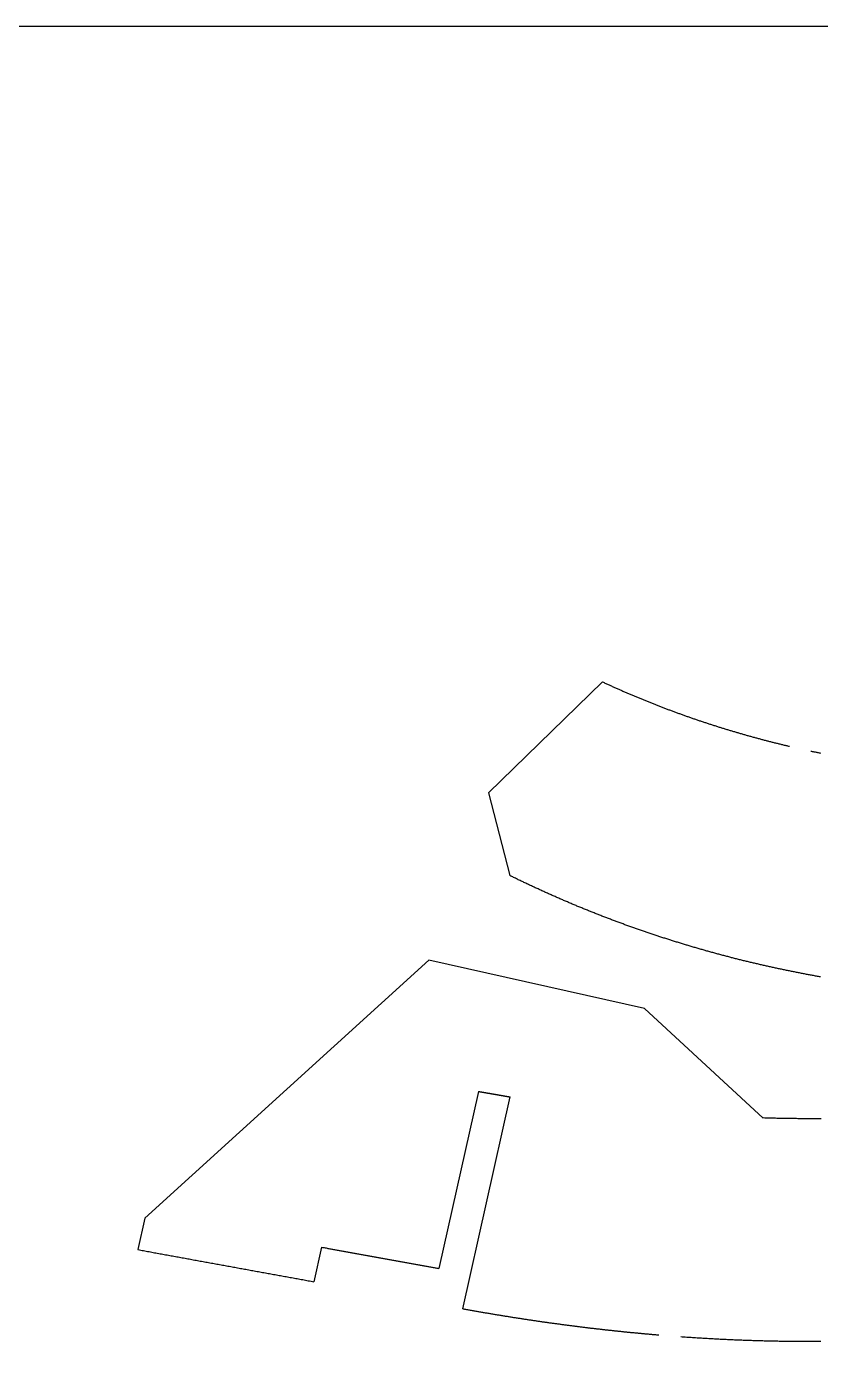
# Model space of a CAD drawing. Extents: x -234 to 666, y 203 to 303.
# Drawn here: x -168.8 to -132.7, y 243 to 303.5 of the extents above; entities that cross this region are included whole.
import ezdxf

# ---------------------------------------------------------------- set-up
doc = ezdxf.new("R2010")
doc.units = 0
doc.layers.get('0').update_dxf_attribs({"linetype": 'CONTINUOUS'})
doc.layers.add('90X10', color=1, linetype='CONTINUOUS')

msp = doc.modelspace()

# ---------------------------------------------------------------- linework, layer by layer
for p, q in [((-147.82819, 268.65077), (-142.6386, 273.69382)), ((-147.82819, 268.65077), (-146.85179, 264.88692)), ((-150.53971, 261.03476), (-163.44422, 249.30602)), ((-140.73542, 258.83866), (-150.53971, 261.03476)), ((-135.33013, 253.8638), (-140.73542, 258.83866)), ((-148.28466, 255.07286), (-150.08775, 247.02313)), ((-148.99419, 245.19133), (-146.83679, 254.82289)), ((-163.44422, 249.30602), (-163.76422, 247.87744)), ((-155.41762, 247.99077), (-155.76914, 246.42146))]:
    msp.add_line(p, q)
for points in [[(-142.639, 273.694, 0), (-142.602, 273.677, 0), (-142.565, 273.66, 0), (-142.529, 273.643, 0), (-142.492, 273.626, 0), (-142.456, 273.609, 0), (-142.419, 273.592, 0), (-142.382, 273.576, 0), (-142.346, 273.559, 0), (-142.309, 273.542, 0), (-142.272, 273.526, 0), (-142.236, 273.509, 0), (-142.199, 273.492, 0), (-142.162, 273.476, 0), (-142.125, 273.459, 0), (-142.089, 273.443, 0), (-142.052, 273.426, 0), (-142.015, 273.41, 0), (-141.978, 273.393, 0), (-141.941, 273.377, 0), (-141.904, 273.361, 0), (-141.868, 273.345, 0), (-141.831, 273.328, 0), (-141.794, 273.312, 0), (-141.757, 273.296, 0), (-141.72, 273.28, 0), (-141.683, 273.264, 0), (-141.646, 273.248, 0), (-141.609, 273.232, 0), (-141.572, 273.216, 0), (-141.535, 273.2, 0), (-141.498, 273.184, 0), (-141.461, 273.168, 0), (-141.424, 273.152, 0), (-141.387, 273.136, 0), (-141.35, 273.12, 0), (-141.313, 273.104, 0), (-141.276, 273.089, 0), (-141.239, 273.073, 0), (-141.202, 273.057, 0), (-141.164, 273.042, 0), (-141.127, 273.026, 0), (-141.09, 273.011, 0), (-141.053, 272.995, 0), (-141.016, 272.98, 0), (-140.978, 272.964, 0), (-140.941, 272.949, 0), (-140.904, 272.933, 0), (-140.867, 272.918, 0), (-140.829, 272.903, 0), (-140.792, 272.888, 0), (-140.755, 272.872, 0), (-140.718, 272.857, 0), (-140.68, 272.842, 0), (-140.643, 272.827, 0), (-140.606, 272.812, 0), (-140.568, 272.797, 0), (-140.531, 272.782, 0), (-140.493, 272.767, 0), (-140.456, 272.752, 0), (-140.419, 272.737, 0), (-140.381, 272.722, 0), (-140.344, 272.707, 0), (-140.306, 272.692, 0), (-140.269, 272.677, 0), (-140.231, 272.663, 0), (-140.194, 272.648, 0), (-140.156, 272.633, 0), (-140.119, 272.619, 0), (-140.081, 272.604, 0), (-140.044, 272.589, 0), (-140.006, 272.575, 0), (-139.968, 272.56, 0), (-139.931, 272.546, 0), (-139.893, 272.531, 0), (-139.856, 272.517, 0), (-139.818, 272.503, 0), (-139.78, 272.488, 0), (-139.743, 272.474, 0), (-139.705, 272.46, 0), (-139.667, 272.446, 0), (-139.629, 272.431, 0), (-139.592, 272.417, 0), (-139.554, 272.403, 0), (-139.516, 272.389, 0), (-139.478, 272.375, 0), (-139.441, 272.361, 0), (-139.403, 272.347, 0), (-139.365, 272.333, 0), (-139.327, 272.319, 0), (-139.289, 272.305, 0), (-139.252, 272.291, 0), (-139.214, 272.278, 0), (-139.176, 272.264, 0), (-139.138, 272.25, 0), (-139.1, 272.236, 0), (-139.062, 272.223, 0), (-139.024, 272.209, 0), (-138.986, 272.195, 0), (-138.948, 272.182, 0), (-138.91, 272.168, 0), (-138.872, 272.155, 0), (-138.834, 272.141, 0), (-138.796, 272.128, 0), (-138.758, 272.115, 0), (-138.72, 272.101, 0), (-138.682, 272.088, 0), (-138.644, 272.075, 0), (-138.606, 272.061, 0), (-138.568, 272.048, 0), (-138.53, 272.035, 0), (-138.492, 272.022, 0), (-138.454, 272.009, 0), (-138.416, 271.996, 0), (-138.377, 271.983, 0), (-138.339, 271.97, 0), (-138.301, 271.957, 0), (-138.263, 271.944, 0), (-138.225, 271.931, 0), (-138.186, 271.918, 0), (-138.148, 271.905, 0), (-138.11, 271.892, 0), (-138.072, 271.879, 0), (-138.033, 271.867, 0), (-137.995, 271.854, 0), (-137.957, 271.841, 0), (-137.918, 271.829, 0), (-137.88, 271.816, 0), (-137.842, 271.804, 0), (-137.803, 271.791, 0), (-137.765, 271.779, 0), (-137.727, 271.766, 0), (-137.688, 271.754, 0), (-137.65, 271.741, 0), (-137.612, 271.729, 0), (-137.573, 271.717, 0), (-137.535, 271.704, 0), (-137.496, 271.692, 0), (-137.458, 271.68, 0), (-137.419, 271.668, 0), (-137.381, 271.655, 0), (-137.342, 271.643, 0), (-137.304, 271.631, 0), (-137.265, 271.619, 0), (-137.227, 271.607, 0), (-137.188, 271.595, 0), (-137.15, 271.583, 0), (-137.111, 271.571, 0), (-137.072, 271.56, 0), (-137.034, 271.548, 0), (-136.995, 271.536, 0), (-136.957, 271.524, 0), (-136.918, 271.512, 0), (-136.879, 271.501, 0), (-136.841, 271.489, 0), (-136.802, 271.477, 0), (-136.763, 271.466, 0), (-136.725, 271.454, 0), (-136.686, 271.443, 0), (-136.647, 271.431, 0), (-136.608, 271.42, 0), (-136.57, 271.408, 0), (-136.531, 271.397, 0), (-136.492, 271.386, 0), (-136.453, 271.374, 0), (-136.415, 271.363, 0), (-136.376, 271.352, 0), (-136.337, 271.341, 0), (-136.298, 271.329, 0), (-136.259, 271.318, 0), (-136.22, 271.307, 0), (-136.182, 271.296, 0), (-136.143, 271.285, 0), (-136.104, 271.274, 0), (-136.065, 271.263, 0), (-136.026, 271.252, 0), (-135.987, 271.241, 0), (-135.948, 271.23, 0), (-135.909, 271.22, 0), (-135.87, 271.209, 0), (-135.831, 271.198, 0), (-135.792, 271.187, 0), (-135.753, 271.177, 0), (-135.714, 271.166, 0), (-135.675, 271.155, 0), (-135.636, 271.145, 0), (-135.597, 271.134, 0), (-135.558, 271.124, 0), (-135.519, 271.113, 0), (-135.48, 271.103, 0), (-135.441, 271.092, 0), (-135.402, 271.082, 0), (-135.363, 271.071, 0), (-135.323, 271.061, 0), (-135.284, 271.051, 0), (-135.245, 271.041, 0), (-135.206, 271.03, 0), (-135.167, 271.02, 0), (-135.128, 271.01, 0), (-135.088, 271, 0), (-135.049, 270.99, 0), (-135.01, 270.98, 0), (-134.971, 270.97, 0), (-134.931, 270.96, 0), (-134.892, 270.95, 0), (-134.853, 270.94, 0), (-134.814, 270.93, 0), (-134.774, 270.92, 0), (-134.735, 270.911, 0), (-134.696, 270.901, 0), (-134.656, 270.891, 0), (-134.617, 270.881, 0), (-134.578, 270.872, 0), (-134.538, 270.862, 0), (-134.499, 270.852, 0), (-134.46, 270.843, 0), (-134.42, 270.833, 0), (-134.381, 270.824, 0), (-134.341, 270.814, 0), (-134.302, 270.805, 0), (-134.263, 270.796, 0), (-134.223, 270.786, 0), (-134.184, 270.777, 0), (-134.144, 270.768, 0)], [(-133.168, 270.55, 0), (-133.135, 270.543, 0), (-133.101, 270.535, 0), (-133.067, 270.528, 0), (-133.033, 270.521, 0), (-132.999, 270.514, 0), (-132.966, 270.507, 0), (-132.932, 270.5, 0), (-132.898, 270.493, 0), (-132.864, 270.486, 0), (-132.83, 270.479, 0), (-132.796, 270.472, 0), (-132.762, 270.466, 0), (-132.729, 270.459, 0)], [(-132.735, 260.279, 0), (-132.78, 260.287, 0), (-132.826, 260.295, 0), (-132.871, 260.303, 0), (-132.917, 260.312, 0), (-132.963, 260.32, 0), (-133.008, 260.328, 0), (-133.054, 260.337, 0), (-133.099, 260.345, 0), (-133.145, 260.353, 0), (-133.191, 260.362, 0), (-133.236, 260.37, 0), (-133.282, 260.379, 0), (-133.327, 260.388, 0), (-133.373, 260.396, 0), (-133.418, 260.405, 0), (-133.464, 260.414, 0), (-133.509, 260.422, 0), (-133.555, 260.431, 0), (-133.6, 260.44, 0), (-133.646, 260.449, 0), (-133.691, 260.458, 0), (-133.737, 260.467, 0), (-133.782, 260.476, 0), (-133.828, 260.485, 0), (-133.873, 260.494, 0), (-133.919, 260.503, 0), (-133.964, 260.512, 0), (-134.01, 260.521, 0), (-134.055, 260.53, 0), (-134.101, 260.539, 0), (-134.146, 260.549, 0), (-134.191, 260.558, 0), (-134.237, 260.567, 0), (-134.282, 260.577, 0), (-134.328, 260.586, 0), (-134.373, 260.596, 0), (-134.419, 260.605, 0), (-134.464, 260.615, 0), (-134.509, 260.624, 0), (-134.555, 260.634, 0), (-134.6, 260.644, 0), (-134.645, 260.653, 0), (-134.691, 260.663, 0), (-134.736, 260.673, 0), (-134.781, 260.683, 0), (-134.827, 260.693, 0), (-134.872, 260.703, 0), (-134.917, 260.713, 0), (-134.963, 260.723, 0), (-135.008, 260.733, 0), (-135.053, 260.743, 0), (-135.099, 260.753, 0), (-135.144, 260.763, 0), (-135.189, 260.773, 0), (-135.234, 260.783, 0), (-135.28, 260.794, 0), (-135.325, 260.804, 0), (-135.37, 260.814, 0), (-135.415, 260.825, 0), (-135.461, 260.835, 0), (-135.506, 260.846, 0), (-135.551, 260.856, 0), (-135.596, 260.867, 0), (-135.641, 260.877, 0), (-135.687, 260.888, 0), (-135.732, 260.898, 0), (-135.777, 260.909, 0), (-135.822, 260.92, 0), (-135.867, 260.931, 0), (-135.912, 260.941, 0), (-135.958, 260.952, 0), (-136.003, 260.963, 0), (-136.048, 260.974, 0), (-136.093, 260.985, 0), (-136.138, 260.996, 0), (-136.183, 261.007, 0), (-136.228, 261.018, 0), (-136.273, 261.029, 0), (-136.318, 261.041, 0), (-136.363, 261.052, 0), (-136.409, 261.063, 0), (-136.454, 261.074, 0), (-136.499, 261.086, 0), (-136.544, 261.097, 0), (-136.589, 261.108, 0), (-136.634, 261.12, 0), (-136.679, 261.131, 0), (-136.724, 261.143, 0), (-136.769, 261.154, 0), (-136.814, 261.166, 0), (-136.859, 261.178, 0), (-136.904, 261.189, 0), (-136.949, 261.201, 0), (-136.994, 261.213, 0), (-137.039, 261.225, 0), (-137.083, 261.236, 0), (-137.128, 261.248, 0), (-137.173, 261.26, 0), (-137.218, 261.272, 0), (-137.263, 261.284, 0), (-137.308, 261.296, 0), (-137.353, 261.308, 0), (-137.398, 261.32, 0), (-137.443, 261.333, 0), (-137.488, 261.345, 0), (-137.532, 261.357, 0), (-137.577, 261.369, 0), (-137.622, 261.382, 0), (-137.667, 261.394, 0), (-137.712, 261.406, 0), (-137.757, 261.419, 0), (-137.801, 261.431, 0), (-137.846, 261.444, 0), (-137.891, 261.456, 0), (-137.936, 261.469, 0), (-137.98, 261.482, 0), (-138.025, 261.494, 0), (-138.07, 261.507, 0), (-138.115, 261.52, 0), (-138.159, 261.532, 0), (-138.204, 261.545, 0), (-138.249, 261.558, 0), (-138.294, 261.571, 0), (-138.338, 261.584, 0), (-138.383, 261.597, 0), (-138.428, 261.61, 0), (-138.472, 261.623, 0), (-138.517, 261.636, 0), (-138.562, 261.649, 0), (-138.606, 261.663, 0), (-138.651, 261.676, 0), (-138.695, 261.689, 0), (-138.74, 261.702, 0), (-138.785, 261.716, 0), (-138.829, 261.729, 0), (-138.874, 261.743, 0), (-138.918, 261.756, 0), (-138.963, 261.77, 0), (-139.008, 261.783, 0), (-139.052, 261.797, 0), (-139.097, 261.81, 0), (-139.141, 261.824, 0), (-139.186, 261.838, 0), (-139.23, 261.852, 0), (-139.275, 261.865, 0), (-139.319, 261.879, 0), (-139.364, 261.893, 0), (-139.408, 261.907, 0), (-139.453, 261.921, 0), (-139.497, 261.935, 0), (-139.541, 261.949, 0), (-139.586, 261.963, 0), (-139.63, 261.977, 0), (-139.675, 261.991, 0), (-139.719, 262.006, 0), (-139.764, 262.02, 0), (-139.808, 262.034, 0), (-139.852, 262.048, 0), (-139.897, 262.063, 0), (-139.941, 262.077, 0), (-139.985, 262.092, 0), (-140.03, 262.106, 0), (-140.074, 262.121, 0), (-140.118, 262.135, 0), (-140.163, 262.15, 0), (-140.207, 262.164, 0), (-140.251, 262.179, 0), (-140.296, 262.194, 0), (-140.34, 262.209, 0), (-140.384, 262.223, 0), (-140.428, 262.238, 0), (-140.472, 262.253, 0), (-140.517, 262.268, 0), (-140.561, 262.283, 0), (-140.605, 262.298, 0), (-140.649, 262.313, 0), (-140.694, 262.328, 0), (-140.738, 262.343, 0), (-140.782, 262.358, 0), (-140.826, 262.374, 0), (-140.87, 262.389, 0), (-140.914, 262.404, 0), (-140.958, 262.419, 0), (-141.003, 262.435, 0), (-141.047, 262.45, 0), (-141.091, 262.466, 0), (-141.135, 262.481, 0), (-141.179, 262.497, 0), (-141.223, 262.512, 0), (-141.267, 262.528, 0), (-141.311, 262.544, 0), (-141.355, 262.559, 0), (-141.399, 262.575, 0), (-141.443, 262.591, 0), (-141.487, 262.607, 0), (-141.531, 262.622, 0), (-141.575, 262.638, 0), (-141.619, 262.654, 0), (-141.663, 262.67, 0), (-141.707, 262.686, 0), (-141.751, 262.702, 0), (-141.795, 262.718, 0), (-141.839, 262.735, 0), (-141.882, 262.751, 0), (-141.926, 262.767, 0), (-141.97, 262.783, 0), (-142.014, 262.8, 0), (-142.058, 262.816, 0), (-142.102, 262.832, 0), (-142.146, 262.849, 0), (-142.189, 262.865, 0), (-142.233, 262.882, 0), (-142.277, 262.898, 0), (-142.321, 262.915, 0), (-142.365, 262.931, 0), (-142.408, 262.948, 0), (-142.452, 262.965, 0), (-142.496, 262.982, 0), (-142.54, 262.998, 0), (-142.583, 263.015, 0), (-142.627, 263.032, 0), (-142.671, 263.049, 0), (-142.714, 263.066, 0), (-142.758, 263.083, 0), (-142.802, 263.1, 0), (-142.845, 263.117, 0), (-142.889, 263.134, 0), (-142.933, 263.151, 0), (-142.976, 263.169, 0), (-143.02, 263.186, 0), (-143.063, 263.203, 0), (-143.107, 263.221, 0), (-143.151, 263.238, 0), (-143.194, 263.255, 0), (-143.238, 263.273, 0), (-143.281, 263.29, 0), (-143.325, 263.308, 0), (-143.368, 263.325, 0), (-143.412, 263.343, 0), (-143.455, 263.361, 0), (-143.499, 263.378, 0), (-143.542, 263.396, 0), (-143.586, 263.414, 0), (-143.629, 263.432, 0), (-143.673, 263.45, 0), (-143.716, 263.468, 0), (-143.759, 263.485, 0), (-143.803, 263.503, 0), (-143.846, 263.521, 0), (-143.89, 263.54, 0), (-143.933, 263.558, 0), (-143.976, 263.576, 0), (-144.02, 263.594, 0), (-144.063, 263.612, 0), (-144.106, 263.631, 0), (-144.15, 263.649, 0), (-144.193, 263.667, 0), (-144.236, 263.686, 0), (-144.279, 263.704, 0), (-144.323, 263.723, 0), (-144.366, 263.741, 0), (-144.409, 263.76, 0), (-144.452, 263.778, 0), (-144.495, 263.797, 0), (-144.539, 263.816, 0), (-144.582, 263.834, 0), (-144.625, 263.853, 0), (-144.668, 263.872, 0), (-144.711, 263.891, 0), (-144.754, 263.91, 0), (-144.798, 263.929, 0), (-144.841, 263.948, 0), (-144.884, 263.967, 0), (-144.927, 263.986, 0), (-144.97, 264.005, 0), (-145.013, 264.024, 0), (-145.056, 264.043, 0), (-145.099, 264.062, 0), (-145.142, 264.082, 0), (-145.185, 264.101, 0), (-145.228, 264.12, 0), (-145.271, 264.14, 0), (-145.314, 264.159, 0), (-145.357, 264.179, 0), (-145.4, 264.198, 0), (-145.443, 264.218, 0), (-145.486, 264.237, 0), (-145.528, 264.257, 0), (-145.571, 264.277, 0), (-145.614, 264.296, 0), (-145.657, 264.316, 0), (-145.7, 264.336, 0), (-145.743, 264.356, 0), (-145.786, 264.376, 0), (-145.828, 264.396, 0), (-145.871, 264.416, 0), (-145.914, 264.436, 0), (-145.957, 264.456, 0), (-146, 264.476, 0), (-146.042, 264.496, 0), (-146.085, 264.516, 0), (-146.128, 264.537, 0), (-146.17, 264.557, 0), (-146.213, 264.577, 0), (-146.256, 264.597, 0), (-146.298, 264.618, 0), (-146.341, 264.638, 0), (-146.384, 264.659, 0), (-146.426, 264.679, 0), (-146.469, 264.7, 0), (-146.512, 264.721, 0), (-146.554, 264.741, 0), (-146.597, 264.762, 0), (-146.639, 264.783, 0), (-146.682, 264.803, 0), (-146.724, 264.824, 0), (-146.767, 264.845, 0), (-146.809, 264.866, 0), (-146.852, 264.887, 0)], [(-148.285, 255.073, 0), (-148.273, 255.071, 0), (-148.262, 255.069, 0), (-148.25, 255.067, 0), (-148.239, 255.065, 0), (-148.228, 255.063, 0), (-148.216, 255.061, 0), (-148.205, 255.059, 0), (-148.193, 255.057, 0), (-148.182, 255.055, 0), (-148.171, 255.053, 0), (-148.159, 255.051, 0), (-148.148, 255.049, 0), (-148.136, 255.047, 0), (-148.125, 255.045, 0), (-148.114, 255.043, 0), (-148.102, 255.041, 0), (-148.091, 255.039, 0), (-148.079, 255.037, 0), (-148.068, 255.035, 0), (-148.057, 255.033, 0), (-148.045, 255.032, 0), (-148.034, 255.03, 0), (-148.022, 255.028, 0), (-148.011, 255.026, 0), (-148, 255.024, 0), (-147.988, 255.022, 0), (-147.977, 255.02, 0), (-147.965, 255.018, 0), (-147.954, 255.016, 0), (-147.943, 255.014, 0), (-147.931, 255.012, 0), (-147.92, 255.01, 0), (-147.908, 255.008, 0), (-147.897, 255.006, 0), (-147.886, 255.004, 0), (-147.874, 255.002, 0), (-147.863, 255, 0), (-147.851, 254.998, 0), (-147.84, 254.996, 0), (-147.829, 254.994, 0), (-147.817, 254.992, 0), (-147.806, 254.99, 0), (-147.794, 254.988, 0), (-147.783, 254.986, 0), (-147.772, 254.984, 0), (-147.76, 254.982, 0), (-147.749, 254.98, 0), (-147.737, 254.978, 0), (-147.726, 254.976, 0), (-147.715, 254.974, 0), (-147.703, 254.972, 0), (-147.692, 254.97, 0), (-147.68, 254.969, 0), (-147.669, 254.967, 0), (-147.658, 254.965, 0), (-147.646, 254.963, 0), (-147.635, 254.961, 0), (-147.623, 254.959, 0), (-147.612, 254.957, 0), (-147.601, 254.955, 0), (-147.589, 254.953, 0), (-147.578, 254.951, 0), (-147.566, 254.949, 0), (-147.555, 254.947, 0), (-147.544, 254.945, 0), (-147.532, 254.943, 0), (-147.521, 254.941, 0), (-147.509, 254.939, 0), (-147.498, 254.937, 0), (-147.487, 254.935, 0), (-147.475, 254.933, 0), (-147.464, 254.931, 0), (-147.452, 254.929, 0), (-147.441, 254.927, 0), (-147.43, 254.925, 0), (-147.418, 254.923, 0), (-147.407, 254.921, 0), (-147.395, 254.919, 0), (-147.384, 254.917, 0), (-147.373, 254.915, 0), (-147.361, 254.913, 0), (-147.35, 254.911, 0), (-147.338, 254.909, 0), (-147.327, 254.908, 0), (-147.316, 254.906, 0), (-147.304, 254.904, 0), (-147.293, 254.902, 0), (-147.281, 254.9, 0), (-147.27, 254.898, 0), (-147.259, 254.896, 0), (-147.247, 254.894, 0), (-147.236, 254.892, 0), (-147.224, 254.89, 0), (-147.213, 254.888, 0), (-147.202, 254.886, 0), (-147.19, 254.884, 0), (-147.179, 254.882, 0), (-147.167, 254.88, 0), (-147.156, 254.878, 0), (-147.145, 254.876, 0), (-147.133, 254.874, 0), (-147.122, 254.872, 0), (-147.11, 254.87, 0), (-147.099, 254.868, 0), (-147.088, 254.866, 0), (-147.076, 254.864, 0), (-147.065, 254.862, 0), (-147.053, 254.86, 0), (-147.042, 254.858, 0), (-147.031, 254.856, 0), (-147.019, 254.854, 0), (-147.008, 254.852, 0), (-146.996, 254.85, 0), (-146.985, 254.848, 0), (-146.974, 254.846, 0), (-146.962, 254.845, 0), (-146.951, 254.843, 0), (-146.939, 254.841, 0), (-146.928, 254.839, 0), (-146.917, 254.837, 0), (-146.905, 254.835, 0), (-146.894, 254.833, 0), (-146.882, 254.831, 0), (-146.871, 254.829, 0), (-146.86, 254.827, 0), (-146.848, 254.825, 0), (-146.837, 254.823, 0)], [(-132.701, 253.832, 0), (-132.766, 253.832, 0), (-132.832, 253.832, 0), (-132.898, 253.831, 0), (-132.963, 253.831, 0), (-133.029, 253.831, 0), (-133.095, 253.831, 0), (-133.161, 253.831, 0), (-133.227, 253.831, 0), (-133.294, 253.831, 0), (-133.36, 253.831, 0), (-133.427, 253.831, 0), (-133.493, 253.832, 0), (-133.56, 253.832, 0), (-133.627, 253.832, 0), (-133.694, 253.833, 0), (-133.761, 253.833, 0), (-133.828, 253.834, 0), (-133.895, 253.834, 0), (-133.962, 253.835, 0), (-134.03, 253.836, 0), (-134.097, 253.837, 0), (-134.165, 253.838, 0), (-134.232, 253.839, 0), (-134.3, 253.84, 0), (-134.368, 253.841, 0), (-134.436, 253.842, 0), (-134.504, 253.843, 0), (-134.573, 253.845, 0), (-134.641, 253.846, 0), (-134.709, 253.848, 0), (-134.778, 253.849, 0), (-134.847, 253.851, 0), (-134.915, 253.852, 0), (-134.984, 253.854, 0), (-135.053, 253.856, 0), (-135.122, 253.858, 0), (-135.191, 253.86, 0), (-135.261, 253.862, 0), (-135.33, 253.864, 0)], [(-163.764, 247.877, 0), (-163.701, 247.866, 0), (-163.638, 247.854, 0), (-163.575, 247.843, 0), (-163.512, 247.832, 0), (-163.449, 247.82, 0), (-163.386, 247.809, 0), (-163.323, 247.797, 0), (-163.261, 247.786, 0), (-163.198, 247.774, 0), (-163.135, 247.763, 0), (-163.072, 247.751, 0), (-163.009, 247.74, 0), (-162.946, 247.728, 0), (-162.883, 247.717, 0), (-162.82, 247.705, 0), (-162.757, 247.694, 0), (-162.694, 247.682, 0), (-162.631, 247.671, 0), (-162.568, 247.659, 0), (-162.505, 247.648, 0), (-162.442, 247.636, 0), (-162.379, 247.625, 0), (-162.316, 247.613, 0), (-162.253, 247.602, 0), (-162.19, 247.59, 0), (-162.127, 247.579, 0), (-162.064, 247.567, 0), (-162.001, 247.556, 0), (-161.938, 247.545, 0), (-161.875, 247.533, 0), (-161.812, 247.522, 0), (-161.75, 247.51, 0), (-161.687, 247.499, 0), (-161.624, 247.487, 0), (-161.561, 247.476, 0), (-161.498, 247.464, 0), (-161.435, 247.453, 0), (-161.372, 247.441, 0), (-161.309, 247.43, 0), (-161.246, 247.418, 0), (-161.183, 247.407, 0), (-161.12, 247.395, 0), (-161.057, 247.384, 0), (-160.994, 247.372, 0), (-160.931, 247.361, 0), (-160.868, 247.35, 0), (-160.805, 247.338, 0), (-160.742, 247.327, 0), (-160.679, 247.315, 0), (-160.616, 247.304, 0), (-160.553, 247.292, 0), (-160.49, 247.281, 0), (-160.427, 247.269, 0), (-160.365, 247.258, 0), (-160.302, 247.246, 0), (-160.239, 247.235, 0), (-160.176, 247.223, 0), (-160.113, 247.212, 0), (-160.05, 247.2, 0), (-159.987, 247.189, 0), (-159.924, 247.177, 0), (-159.861, 247.166, 0), (-159.798, 247.155, 0), (-159.735, 247.143, 0), (-159.672, 247.132, 0), (-159.609, 247.12, 0), (-159.546, 247.109, 0), (-159.483, 247.097, 0), (-159.42, 247.086, 0), (-159.357, 247.074, 0), (-159.294, 247.063, 0), (-159.231, 247.051, 0), (-159.168, 247.04, 0), (-159.105, 247.028, 0), (-159.042, 247.017, 0), (-158.98, 247.006, 0), (-158.917, 246.994, 0), (-158.854, 246.983, 0), (-158.791, 246.971, 0), (-158.728, 246.96, 0), (-158.665, 246.948, 0), (-158.602, 246.937, 0), (-158.539, 246.925, 0), (-158.476, 246.914, 0), (-158.413, 246.902, 0), (-158.35, 246.891, 0), (-158.287, 246.879, 0), (-158.224, 246.868, 0), (-158.161, 246.857, 0), (-158.098, 246.845, 0), (-158.035, 246.834, 0), (-157.972, 246.822, 0), (-157.909, 246.811, 0), (-157.846, 246.799, 0), (-157.783, 246.788, 0), (-157.721, 246.776, 0), (-157.658, 246.765, 0), (-157.595, 246.753, 0), (-157.532, 246.742, 0), (-157.469, 246.731, 0), (-157.406, 246.719, 0), (-157.343, 246.708, 0), (-157.28, 246.696, 0), (-157.217, 246.685, 0), (-157.154, 246.673, 0), (-157.091, 246.662, 0), (-157.028, 246.65, 0), (-156.965, 246.639, 0), (-156.902, 246.628, 0), (-156.839, 246.616, 0), (-156.776, 246.605, 0), (-156.713, 246.593, 0), (-156.65, 246.582, 0), (-156.587, 246.57, 0), (-156.524, 246.559, 0), (-156.462, 246.547, 0), (-156.399, 246.536, 0), (-156.336, 246.524, 0), (-156.273, 246.513, 0), (-156.21, 246.502, 0), (-156.147, 246.49, 0), (-156.084, 246.479, 0), (-156.021, 246.467, 0), (-155.958, 246.456, 0), (-155.895, 246.444, 0), (-155.832, 246.433, 0), (-155.769, 246.421, 0)], [(-155.418, 247.991, 0), (-155.376, 247.983, 0), (-155.334, 247.976, 0), (-155.292, 247.968, 0), (-155.25, 247.96, 0), (-155.208, 247.953, 0), (-155.166, 247.945, 0), (-155.124, 247.937, 0), (-155.082, 247.93, 0), (-155.04, 247.922, 0), (-154.998, 247.914, 0), (-154.956, 247.907, 0), (-154.914, 247.899, 0), (-154.872, 247.892, 0), (-154.83, 247.884, 0), (-154.788, 247.876, 0), (-154.746, 247.869, 0), (-154.704, 247.861, 0), (-154.662, 247.853, 0), (-154.62, 247.846, 0), (-154.578, 247.838, 0), (-154.536, 247.831, 0), (-154.494, 247.823, 0), (-154.452, 247.815, 0), (-154.41, 247.808, 0), (-154.368, 247.8, 0), (-154.326, 247.792, 0), (-154.284, 247.785, 0), (-154.242, 247.777, 0), (-154.2, 247.77, 0), (-154.159, 247.762, 0), (-154.117, 247.754, 0), (-154.075, 247.747, 0), (-154.033, 247.739, 0), (-153.991, 247.731, 0), (-153.949, 247.724, 0), (-153.907, 247.716, 0), (-153.865, 247.709, 0), (-153.823, 247.701, 0), (-153.781, 247.693, 0), (-153.739, 247.686, 0), (-153.697, 247.678, 0), (-153.655, 247.671, 0), (-153.613, 247.663, 0), (-153.571, 247.655, 0), (-153.529, 247.648, 0), (-153.487, 247.64, 0), (-153.445, 247.632, 0), (-153.403, 247.625, 0), (-153.361, 247.617, 0), (-153.319, 247.61, 0), (-153.277, 247.602, 0), (-153.235, 247.594, 0), (-153.193, 247.587, 0), (-153.151, 247.579, 0), (-153.109, 247.571, 0), (-153.067, 247.564, 0), (-153.025, 247.556, 0), (-152.983, 247.549, 0), (-152.941, 247.541, 0), (-152.899, 247.533, 0), (-152.857, 247.526, 0), (-152.816, 247.518, 0), (-152.774, 247.51, 0), (-152.732, 247.503, 0), (-152.69, 247.495, 0), (-152.648, 247.488, 0), (-152.606, 247.48, 0), (-152.564, 247.472, 0), (-152.522, 247.465, 0), (-152.48, 247.457, 0), (-152.438, 247.45, 0), (-152.396, 247.442, 0), (-152.354, 247.434, 0), (-152.312, 247.427, 0), (-152.27, 247.419, 0), (-152.228, 247.411, 0), (-152.186, 247.404, 0), (-152.144, 247.396, 0), (-152.102, 247.389, 0), (-152.06, 247.381, 0), (-152.018, 247.373, 0), (-151.976, 247.366, 0), (-151.934, 247.358, 0), (-151.892, 247.351, 0), (-151.85, 247.343, 0), (-151.808, 247.335, 0), (-151.766, 247.328, 0), (-151.724, 247.32, 0), (-151.682, 247.312, 0), (-151.64, 247.305, 0), (-151.598, 247.297, 0), (-151.557, 247.29, 0), (-151.515, 247.282, 0), (-151.473, 247.274, 0), (-151.431, 247.267, 0), (-151.389, 247.259, 0), (-151.347, 247.252, 0), (-151.305, 247.244, 0), (-151.263, 247.236, 0), (-151.221, 247.229, 0), (-151.179, 247.221, 0), (-151.137, 247.213, 0), (-151.095, 247.206, 0), (-151.053, 247.198, 0), (-151.011, 247.191, 0), (-150.969, 247.183, 0), (-150.927, 247.175, 0), (-150.885, 247.168, 0), (-150.843, 247.16, 0), (-150.801, 247.153, 0), (-150.759, 247.145, 0), (-150.717, 247.137, 0), (-150.675, 247.13, 0), (-150.633, 247.122, 0), (-150.591, 247.114, 0), (-150.549, 247.107, 0), (-150.507, 247.099, 0), (-150.465, 247.092, 0), (-150.423, 247.084, 0), (-150.381, 247.076, 0), (-150.34, 247.069, 0), (-150.298, 247.061, 0), (-150.256, 247.054, 0), (-150.214, 247.046, 0), (-150.172, 247.038, 0), (-150.13, 247.031, 0), (-150.088, 247.023, 0)], [(-148.994, 245.191, 0), (-148.952, 245.184, 0), (-148.909, 245.176, 0), (-148.867, 245.168, 0), (-148.824, 245.161, 0), (-148.782, 245.153, 0), (-148.739, 245.145, 0), (-148.697, 245.138, 0), (-148.654, 245.13, 0), (-148.612, 245.123, 0), (-148.57, 245.115, 0), (-148.527, 245.108, 0), (-148.485, 245.1, 0), (-148.443, 245.093, 0), (-148.4, 245.085, 0), (-148.358, 245.078, 0), (-148.316, 245.07, 0), (-148.274, 245.063, 0), (-148.232, 245.056, 0), (-148.19, 245.048, 0), (-148.147, 245.041, 0), (-148.105, 245.034, 0), (-148.063, 245.027, 0), (-148.021, 245.019, 0), (-147.979, 245.012, 0), (-147.937, 245.005, 0), (-147.895, 244.998, 0), (-147.853, 244.991, 0), (-147.811, 244.984, 0), (-147.769, 244.976, 0), (-147.727, 244.969, 0), (-147.686, 244.962, 0), (-147.644, 244.955, 0), (-147.602, 244.948, 0), (-147.56, 244.941, 0), (-147.518, 244.934, 0), (-147.477, 244.927, 0), (-147.435, 244.92, 0), (-147.393, 244.914, 0), (-147.352, 244.907, 0), (-147.31, 244.9, 0), (-147.268, 244.893, 0), (-147.227, 244.886, 0), (-147.185, 244.879, 0), (-147.143, 244.873, 0), (-147.102, 244.866, 0), (-147.06, 244.859, 0), (-147.019, 244.853, 0), (-146.977, 244.846, 0), (-146.936, 244.839, 0), (-146.895, 244.833, 0), (-146.853, 244.826, 0), (-146.812, 244.82, 0), (-146.77, 244.813, 0), (-146.729, 244.806, 0), (-146.688, 244.8, 0), (-146.647, 244.793, 0), (-146.605, 244.787, 0), (-146.564, 244.781, 0), (-146.523, 244.774, 0), (-146.482, 244.768, 0), (-146.44, 244.761, 0), (-146.399, 244.755, 0), (-146.358, 244.749, 0), (-146.317, 244.742, 0), (-146.276, 244.736, 0), (-146.235, 244.73, 0), (-146.194, 244.723, 0), (-146.153, 244.717, 0), (-146.112, 244.711, 0), (-146.071, 244.705, 0), (-146.03, 244.699, 0), (-145.989, 244.693, 0), (-145.948, 244.686, 0), (-145.907, 244.68, 0), (-145.867, 244.674, 0), (-145.826, 244.668, 0), (-145.785, 244.662, 0), (-145.744, 244.656, 0), (-145.703, 244.65, 0), (-145.663, 244.644, 0), (-145.622, 244.638, 0), (-145.581, 244.632, 0), (-145.541, 244.626, 0), (-145.5, 244.621, 0), (-145.459, 244.615, 0), (-145.419, 244.609, 0), (-145.378, 244.603, 0), (-145.338, 244.597, 0), (-145.297, 244.592, 0), (-145.257, 244.586, 0), (-145.216, 244.58, 0), (-145.176, 244.574, 0), (-145.135, 244.569, 0), (-145.095, 244.563, 0), (-145.055, 244.557, 0), (-145.014, 244.552, 0), (-144.974, 244.546, 0), (-144.934, 244.541, 0), (-144.893, 244.535, 0), (-144.853, 244.529, 0), (-144.813, 244.524, 0), (-144.773, 244.518, 0), (-144.732, 244.513, 0), (-144.692, 244.507, 0), (-144.652, 244.502, 0), (-144.612, 244.497, 0), (-144.572, 244.491, 0), (-144.532, 244.486, 0), (-144.492, 244.481, 0), (-144.452, 244.475, 0), (-144.412, 244.47, 0), (-144.372, 244.465, 0), (-144.332, 244.459, 0), (-144.292, 244.454, 0), (-144.252, 244.449, 0), (-144.212, 244.444, 0), (-144.172, 244.438, 0), (-144.132, 244.433, 0), (-144.092, 244.428, 0), (-144.053, 244.423, 0), (-144.013, 244.418, 0), (-143.973, 244.413, 0), (-143.933, 244.408, 0), (-143.894, 244.403, 0), (-143.854, 244.398, 0), (-143.814, 244.393, 0), (-143.775, 244.388, 0), (-143.735, 244.383, 0), (-143.695, 244.378, 0), (-143.656, 244.373, 0), (-143.616, 244.368, 0), (-143.577, 244.363, 0), (-143.537, 244.358, 0), (-143.498, 244.353, 0), (-143.458, 244.349, 0), (-143.419, 244.344, 0), (-143.38, 244.339, 0), (-143.34, 244.334, 0), (-143.301, 244.33, 0), (-143.261, 244.325, 0), (-143.222, 244.32, 0), (-143.183, 244.315, 0), (-143.144, 244.311, 0), (-143.104, 244.306, 0), (-143.065, 244.302, 0), (-143.026, 244.297, 0), (-142.987, 244.292, 0), (-142.948, 244.288, 0), (-142.908, 244.283, 0), (-142.869, 244.279, 0), (-142.83, 244.274, 0), (-142.791, 244.27, 0), (-142.752, 244.265, 0), (-142.713, 244.261, 0), (-142.674, 244.256, 0), (-142.635, 244.252, 0), (-142.596, 244.248, 0), (-142.557, 244.243, 0), (-142.518, 244.239, 0), (-142.48, 244.235, 0), (-142.441, 244.23, 0), (-142.402, 244.226, 0), (-142.363, 244.222, 0), (-142.324, 244.218, 0), (-142.285, 244.213, 0), (-142.247, 244.209, 0), (-142.208, 244.205, 0), (-142.169, 244.201, 0), (-142.131, 244.197, 0), (-142.092, 244.193, 0), (-142.053, 244.188, 0), (-142.015, 244.184, 0), (-141.976, 244.18, 0), (-141.938, 244.176, 0), (-141.899, 244.172, 0), (-141.861, 244.168, 0), (-141.822, 244.164, 0), (-141.784, 244.16, 0), (-141.745, 244.156, 0), (-141.707, 244.152, 0), (-141.668, 244.148, 0), (-141.63, 244.145, 0), (-141.592, 244.141, 0), (-141.553, 244.137, 0), (-141.515, 244.133, 0), (-141.477, 244.129, 0), (-141.439, 244.125, 0), (-141.4, 244.122, 0), (-141.362, 244.118, 0), (-141.324, 244.114, 0), (-141.286, 244.11, 0), (-141.248, 244.107, 0), (-141.21, 244.103, 0), (-141.171, 244.099, 0), (-141.133, 244.096, 0), (-141.095, 244.092, 0), (-141.057, 244.088, 0), (-141.019, 244.085, 0), (-140.981, 244.081, 0), (-140.943, 244.078, 0), (-140.905, 244.074, 0), (-140.868, 244.071, 0), (-140.83, 244.067, 0), (-140.792, 244.064, 0), (-140.754, 244.06, 0), (-140.716, 244.057, 0), (-140.678, 244.053, 0), (-140.641, 244.05, 0), (-140.603, 244.047, 0), (-140.565, 244.043, 0), (-140.527, 244.04, 0), (-140.49, 244.037, 0), (-140.452, 244.033, 0), (-140.414, 244.03, 0), (-140.377, 244.027, 0), (-140.339, 244.023, 0), (-140.302, 244.02, 0), (-140.264, 244.017, 0), (-140.227, 244.014, 0), (-140.189, 244.011, 0), (-140.152, 244.007, 0), (-140.114, 244.004, 0), (-140.077, 244.001, 0)], [(-139.08, 243.924, 0), (-139.012, 243.919, 0), (-138.945, 243.914, 0), (-138.878, 243.91, 0), (-138.81, 243.905, 0), (-138.743, 243.9, 0), (-138.676, 243.896, 0), (-138.609, 243.891, 0), (-138.542, 243.887, 0), (-138.475, 243.883, 0), (-138.408, 243.878, 0), (-138.342, 243.874, 0), (-138.275, 243.87, 0), (-138.209, 243.866, 0), (-138.142, 243.862, 0), (-138.076, 243.858, 0), (-138.009, 243.854, 0), (-137.943, 243.85, 0), (-137.877, 243.846, 0), (-137.811, 243.842, 0), (-137.745, 243.839, 0), (-137.679, 243.835, 0), (-137.613, 243.831, 0), (-137.547, 243.828, 0), (-137.481, 243.824, 0), (-137.416, 243.821, 0), (-137.35, 243.818, 0), (-137.285, 243.814, 0), (-137.219, 243.811, 0), (-137.154, 243.808, 0), (-137.089, 243.805, 0), (-137.024, 243.802, 0), (-136.959, 243.799, 0), (-136.894, 243.796, 0), (-136.829, 243.793, 0), (-136.764, 243.79, 0), (-136.699, 243.787, 0), (-136.634, 243.784, 0), (-136.57, 243.781, 0), (-136.505, 243.779, 0), (-136.441, 243.776, 0), (-136.376, 243.774, 0), (-136.312, 243.771, 0), (-136.248, 243.769, 0), (-136.184, 243.766, 0), (-136.119, 243.764, 0), (-136.055, 243.762, 0), (-135.991, 243.759, 0), (-135.928, 243.757, 0), (-135.864, 243.755, 0), (-135.8, 243.753, 0), (-135.737, 243.751, 0), (-135.673, 243.749, 0), (-135.609, 243.747, 0), (-135.546, 243.745, 0), (-135.483, 243.743, 0), (-135.42, 243.742, 0), (-135.356, 243.74, 0), (-135.293, 243.738, 0), (-135.23, 243.737, 0), (-135.167, 243.735, 0), (-135.104, 243.733, 0), (-135.042, 243.732, 0), (-134.979, 243.731, 0), (-134.916, 243.729, 0), (-134.854, 243.728, 0), (-134.791, 243.727, 0), (-134.729, 243.725, 0), (-134.667, 243.724, 0), (-134.604, 243.723, 0), (-134.542, 243.722, 0), (-134.48, 243.721, 0), (-134.418, 243.72, 0), (-134.356, 243.719, 0), (-134.294, 243.718, 0), (-134.233, 243.717, 0), (-134.171, 243.717, 0), (-134.109, 243.716, 0), (-134.048, 243.715, 0), (-133.986, 243.715, 0), (-133.925, 243.714, 0), (-133.863, 243.714, 0), (-133.802, 243.713, 0), (-133.741, 243.713, 0), (-133.68, 243.712, 0), (-133.619, 243.712, 0), (-133.558, 243.712, 0), (-133.497, 243.711, 0), (-133.436, 243.711, 0), (-133.376, 243.711, 0), (-133.315, 243.711, 0), (-133.254, 243.711, 0), (-133.194, 243.711, 0), (-133.134, 243.711, 0), (-133.073, 243.711, 0), (-133.013, 243.711, 0), (-132.953, 243.711, 0), (-132.893, 243.711, 0), (-132.833, 243.712, 0), (-132.773, 243.712, 0), (-132.713, 243.712, 0)]]:
    msp.add_polyline3d(points)
at = {"layer": '90X10', "color": 1, "linetype": 'CONTINUOUS'}
msp.add_lwpolyline([(-233.81347, 203.49024), (666.18653, 203.49024), (666.18653, 303.49024), (-233.81347, 303.49024)], close=True, dxfattribs=at)

doc.saveas('drawing.dxf')
